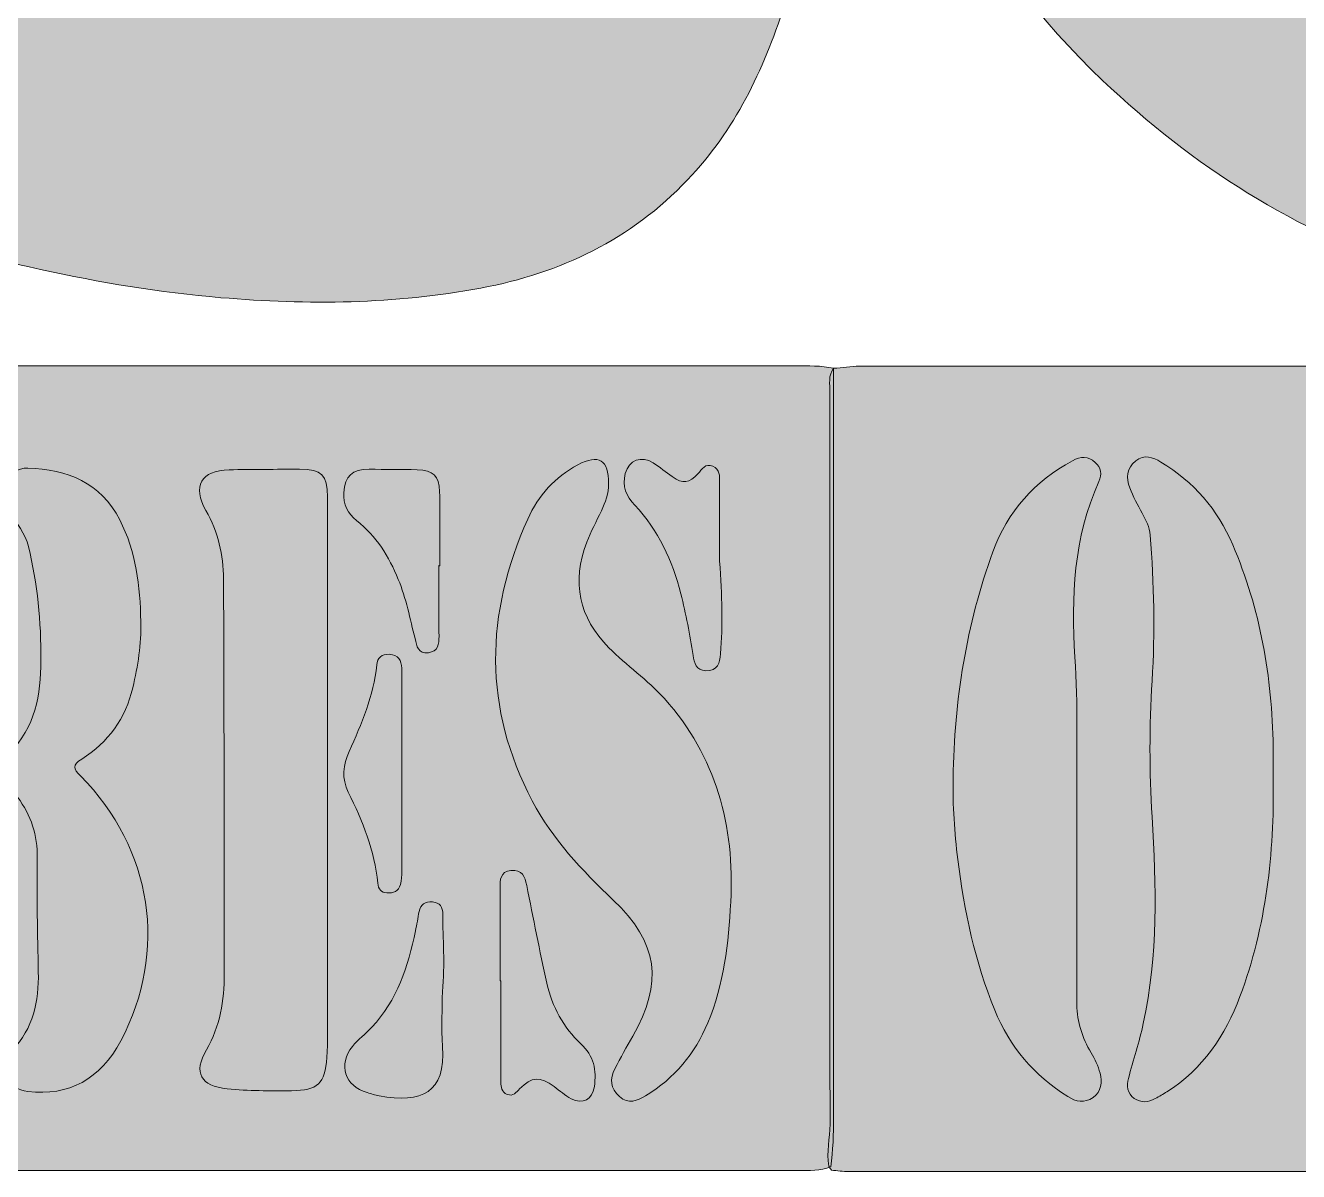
# Model space of a CAD drawing. Extents: x 442 to 1558, y -1313 to -687.
# Drawn here: x 999.9 to 1293.7, y -1311.4 to -1046.9 of the extents above; entities that cross this region are included whole.
import ezdxf

# ---------------------------------------------------------------- set-up
doc = ezdxf.new("R2010")
doc.units = 0
doc.header["$MEASUREMENT"] = 0
doc.layers.add('katman 1', color=7, linetype='Continuous')

# ---------------------------------------------------------------- blocks, each defined once
blk = doc.blocks.new('block 4')
at = {"layer": 'katman 1', "true_color": 0xeb2226}
h = blk.add_hatch(color=240, dxfattribs=at)
h.dxf.hatch_style = 2
edge = h.paths.add_edge_path()
edge.add_spline(control_points=[(1557.35, -901.36), (1557.64, -935.72), (1551.39, -970.33), (1534.94, -1002.62), (1521.17, -1029.61), (1502.7, -1053.12), (1479.72, -1072.85), (1456.53, -1092.75), (1428.99, -1103.55), (1399.22, -1108.79), (1372.59, -1113.48), (1346.16, -1112.44), (1320.35, -1103.67), (1293.09, -1094.41), (1269.27, -1079.4), (1248.47, -1059.61), (1219.31, -1031.87), (1202.02, -997.52), (1192.77, -958.74), (1188.4, -940.37), (1185.33, -921.83), (1185.66, -902.87), (1186.69, -843.34), (1205.35, -790.64), (1246.5, -746.73), (1272.99, -718.46), (1305.45, -701.13), (1343.65, -695.22), (1397.26, -686.93), (1444.57, -701.19), (1485.47, -736.7), (1521.49, -767.99), (1543.14, -807.5), (1552.29, -854.13), (1555.24, -869.2), (1556.84, -884.39), (1557.35, -901.36)], knot_values=[0, 0, 0, 0, 1, 1, 1, 2, 2, 2, 3, 3, 3, 4, 4, 4, 5, 5, 5, 6, 6, 6, 7, 7, 7, 8, 8, 8, 9, 9, 9, 10, 10, 10, 11, 11, 11, 12, 12, 12, 12], degree=3, periodic=1)
at = {"layer": 'katman 1', "true_color": 0xf3eb26}
h = blk.add_hatch(color=2, dxfattribs=at)
h.dxf.hatch_style = 2
edge = h.paths.add_edge_path()
edge.add_spline(control_points=[(908.89, -785.76), (910.77, -788.94), (913.74, -790.04), (916.64, -791.16), (923.18, -793.7), (929.27, -796.95), (934.28, -801.95), (944.98, -812.63), (948.65, -825.79), (946.74, -840.4), (943.91, -861.99), (931.19, -876.08), (911.11, -883.11), (886.06, -891.88), (862.13, -888.82), (841.03, -872.32), (826.34, -860.83), (817.85, -845.42), (815.42, -826.49), (811.35, -794.75), (822.24, -768.62), (843.79, -746.11), (862.75, -726.31), (886.34, -714.47), (912.2, -706.61), (936.16, -699.32), (960.72, -695.69), (985.71, -694.42), (1018.87, -692.74), (1051.58, -695.5), (1083.61, -704.4), (1109.09, -711.49), (1132.08, -723.38), (1151.28, -741.92), (1169.34, -759.37), (1179.95, -780.57), (1182.52, -805.6), (1184.46, -824.53), (1183.22, -843.23), (1176.98, -861.37), (1168.71, -885.45), (1152.7, -903.03), (1130.9, -915.6), (1111.92, -926.54), (1091.38, -933.67), (1070.44, -939.78), (1047.09, -946.59), (1023.27, -951.69), (1000.12, -959.19), (974.99, -967.33), (951.15, -978.01), (930.58, -995.05), (919.74, -1004.05), (911.05, -1014.74), (904.5, -1027.19), (903.77, -1028.58), (902.97, -1029.93), (904.77, -1031.16), (906.57, -1032.39), (907.62, -1031.16), (908.62, -1030), (919.38, -1017.56), (931.83, -1007.25), (946.41, -999.57), (962.16, -991.28), (978.97, -987.15), (996.72, -986.35), (1013.59, -985.59), (1030.07, -988.32), (1046.53, -991.43), (1057.81, -993.56), (1068.95, -996.57), (1080.42, -997.69), (1092.36, -998.85), (1103.97, -997.73), (1114.9, -992.31), (1124.48, -987.55), (1129.52, -979.63), (1131.03, -969.25), (1131.45, -966.33), (1131.67, -963.38), (1132.2, -960.49), (1132.91, -956.64), (1134.57, -955.16), (1138.4, -955.14), (1152.3, -955.07), (1166.21, -955.07), (1180.11, -955.12), (1183.53, -955.13), (1185.25, -956.88), (1185.31, -960.22), (1185.81, -988.14), (1183.5, -1015.71), (1174.95, -1042.48), (1170.21, -1057.31), (1163.58, -1071.08), (1152.7, -1082.53), (1139.63, -1096.31), (1123.38, -1104.06), (1104.99, -1107.52), (1085.13, -1111.26), (1065.1, -1111.4), (1045.01, -1109.73), (1016.81, -1107.39), (989.6, -1100.39), (962.54, -1092.62), (949.01, -1088.74), (935.37, -1085.15), (921.21, -1084.54), (905.85, -1083.87), (892.13, -1087.47), (882.37, -1100.59), (879.43, -1104.54), (875.22, -1105.61), (870.49, -1105.52), (859.26, -1105.3), (848.03, -1105.16), (836.8, -1105.08), (832.91, -1105.06), (829.01, -1105.38), (825.11, -1105.41), (819.05, -1105.46), (816.6, -1102.93), (816.89, -1096.8), (817.3, -1088.45), (817.59, -1080.08), (818.55, -1071.76), (820.73, -1052.7), (824.84, -1034.09), (831.86, -1016.19), (846.46, -978.93), (871.19, -949.9), (903.87, -927.28), (924.88, -912.73), (947.54, -901.03), (969.91, -888.83), (983.2, -881.58), (996.58, -874.48), (1007.85, -864.15), (1015.53, -857.11), (1022.77, -849.73), (1026.55, -839.68), (1035.78, -815.15), (1023.39, -790.15), (997.78, -781.43), (975.07, -773.7), (952.25, -773.9), (929.29, -780.12), (922.6, -781.94), (915.92, -783.81), (908.89, -785.76)], knot_values=[0, 0, 0, 0, 1, 1, 1, 2, 2, 2, 3, 3, 3, 4, 4, 4, 5, 5, 5, 6, 6, 6, 7, 7, 7, 8, 8, 8, 9, 9, 9, 10, 10, 10, 11, 11, 11, 12, 12, 12, 13, 13, 13, 14, 14, 14, 15, 15, 15, 16, 16, 16, 17, 17, 17, 18, 18, 18, 19, 19, 19, 20, 20, 20, 21, 21, 21, 22, 22, 22, 23, 23, 23, 24, 24, 24, 25, 25, 25, 26, 26, 26, 27, 27, 27, 28, 28, 28, 29, 29, 29, 30, 30, 30, 31, 31, 31, 32, 32, 32, 33, 33, 33, 34, 34, 34, 35, 35, 35, 36, 36, 36, 37, 37, 37, 38, 38, 38, 39, 39, 39, 40, 40, 40, 41, 41, 41, 42, 42, 42, 43, 43, 43, 44, 44, 44, 45, 45, 45, 46, 46, 46, 47, 47, 47, 48, 48, 48, 49, 49, 49, 50, 50, 50, 50], degree=3, periodic=1)
h = blk.add_hatch(color=2, dxfattribs=at)
h.dxf.hatch_style = 2
edge = h.paths.add_edge_path()
edge.add_spline(control_points=[(1186.4, -1126.03), (1186.4, -1183.67), (1186.4, -1241.31), (1186.4, -1298.95), (1186.4, -1302.75), (1186.23, -1306.55), (1185.72, -1310.32), (1183.31, -1311.27), (1180.77, -1311.12), (1178.26, -1311.12), (1122.1, -1311.14), (1065.93, -1311.13), (1009.76, -1311.13), (946.55, -1311.13), (883.34, -1311.13), (820.13, -1311.13), (814.35, -1311.13), (813.17, -1309.98), (812.98, -1304.19), (812.96, -1303.43), (812.96, -1302.67), (812.96, -1301.91), (812.96, -1245.07), (812.96, -1188.24), (812.98, -1131.41), (812.98, -1129.54), (812.6, -1127.56), (813.96, -1125.92), (818.33, -1125.76), (822.7, -1125.46), (827.07, -1125.46), (943.91, -1125.43), (1060.75, -1125.44), (1177.59, -1125.44), (1180.54, -1125.44), (1183.49, -1125.41), (1186.4, -1126.03)], knot_values=[0, 0, 0, 0, 1, 1, 1, 2, 2, 2, 3, 3, 3, 4, 4, 4, 5, 5, 5, 6, 6, 6, 7, 7, 7, 8, 8, 8, 9, 9, 9, 10, 10, 10, 11, 11, 11, 12, 12, 12, 12], degree=3, periodic=1)
at = {"layer": 'katman 1', "true_color": 0xeb2226}
h = blk.add_hatch(color=240, dxfattribs=at)
h.dxf.hatch_style = 2
edge = h.paths.add_edge_path()
edge.add_spline(control_points=[(1186.4, -1126.03), (1188.39, -1125.87), (1190.37, -1125.55), (1192.36, -1125.55), (1311.09, -1125.53), (1429.82, -1125.53), (1548.54, -1125.53), (1555.95, -1125.53), (1556.63, -1126.23), (1556.63, -1133.72), (1556.63, -1190.94), (1556.63, -1248.17), (1556.63, -1305.39), (1556.63, -1310.9), (1556.16, -1311.39), (1550.62, -1311.39), (1430.37, -1311.39), (1310.12, -1311.39), (1189.87, -1311.38), (1188.54, -1311.38), (1187.22, -1311.2), (1185.89, -1311.1), (1185.64, -1310.81), (1185.44, -1310.49), (1185.29, -1310.13), (1184.7, -1306.9), (1185.56, -1303.71), (1185.56, -1300.48), (1185.5, -1244.17), (1185.51, -1187.86), (1185.53, -1131.55), (1185.53, -1129.68), (1185.1, -1127.71), (1186.4, -1126.03)], knot_values=[0, 0, 0, 0, 1, 1, 1, 2, 2, 2, 3, 3, 3, 4, 4, 4, 5, 5, 5, 6, 6, 6, 7, 7, 7, 8, 8, 8, 9, 9, 9, 10, 10, 10, 11, 11, 11, 11], degree=3, periodic=1)
at = {"layer": 'katman 1', "true_color": 0x010101}
h = blk.add_hatch(color=18, dxfattribs=at)
h.dxf.hatch_style = 2
edge = h.paths.add_edge_path()
edge.add_spline(control_points=[(1134.48, -1152.66), (1134.53, -1154.91), (1133.73, -1156.93), (1132.79, -1158.92), (1131.65, -1161.32), (1130.42, -1163.69), (1129.45, -1166.16), (1125.86, -1175.35), (1127.61, -1183.51), (1134.53, -1190.5), (1138.6, -1194.62), (1143.45, -1197.91), (1147.34, -1202.26), (1159.33, -1215.68), (1163.61, -1231.6), (1162.65, -1249.19), (1162.13, -1258.69), (1161.08, -1268.13), (1157.36, -1277.05), (1154.38, -1284.2), (1149.66, -1289.88), (1143.01, -1293.9), (1141.07, -1295.06), (1139.07, -1295.94), (1136.98, -1294.11), (1134.84, -1292.25), (1134.74, -1290.02), (1135.92, -1287.67), (1137.21, -1285.13), (1138.61, -1282.64), (1140.02, -1280.17), (1147.12, -1267.78), (1145.91, -1258.56), (1135.54, -1248.73), (1128.32, -1241.89), (1121.53, -1234.71), (1116.86, -1225.86), (1105.54, -1204.39), (1105.98, -1182.69), (1115.8, -1160.83), (1118.27, -1155.33), (1122.06, -1151.14), (1127.35, -1148.3), (1132.16, -1145.72), (1134.51, -1147.17), (1134.48, -1152.66)], knot_values=[0, 0, 0, 0, 1, 1, 1, 2, 2, 2, 3, 3, 3, 4, 4, 4, 5, 5, 5, 6, 6, 6, 7, 7, 7, 8, 8, 8, 9, 9, 9, 10, 10, 10, 11, 11, 11, 12, 12, 12, 13, 13, 13, 14, 14, 14, 15, 15, 15, 15], degree=3, periodic=1)
at = {"layer": 'katman 1', "true_color": 0x020201}
h = blk.add_hatch(color=18, dxfattribs=at)
h.dxf.hatch_style = 2
edge = h.paths.add_edge_path()
edge.add_spline(control_points=[(1160.09, -1170.54), (1160.6, -1178.61), (1160.88, -1185.25), (1160.3, -1191.89), (1160.1, -1194.08), (1159.68, -1195.87), (1156.92, -1195.81), (1154.56, -1195.76), (1154.25, -1193.96), (1153.98, -1192.28), (1153.21, -1187.51), (1152.31, -1182.76), (1151.15, -1178.06), (1149.24, -1170.37), (1145.94, -1163.45), (1140.49, -1157.62), (1138.57, -1155.57), (1137.54, -1153.17), (1138.32, -1150.34), (1139.19, -1147.18), (1142.01, -1146.11), (1144.76, -1147.86), (1146.28, -1148.83), (1147.66, -1150), (1149.14, -1151.03), (1151.62, -1152.75), (1153.04, -1152.58), (1155.08, -1150.36), (1156.01, -1149.34), (1156.74, -1147.85), (1158.54, -1148.65), (1160.15, -1149.38), (1160.09, -1150.87), (1160.09, -1152.31), (1160.09, -1158.87), (1160.09, -1165.42), (1160.09, -1170.54)], knot_values=[0, 0, 0, 0, 1, 1, 1, 2, 2, 2, 3, 3, 3, 4, 4, 4, 5, 5, 5, 6, 6, 6, 7, 7, 7, 8, 8, 8, 9, 9, 9, 10, 10, 10, 11, 11, 11, 12, 12, 12, 12], degree=3, periodic=1)
at = {"layer": 'katman 1', "true_color": 0x010101}
h = blk.add_hatch(color=18, dxfattribs=at)
h.dxf.hatch_style = 2
edge = h.paths.add_edge_path()
edge.add_spline(control_points=[(1213.95, -1220.6), (1214.27, -1202.71), (1216.97, -1185.2), (1223.13, -1168.35), (1226.51, -1159.08), (1232.8, -1152.1), (1241.51, -1147.36), (1243.35, -1146.36), (1245.14, -1146.21), (1246.77, -1147.73), (1248.12, -1148.98), (1248.34, -1150.5), (1247.59, -1152.15), (1241.73, -1165.12), (1241.2, -1178.84), (1242.07, -1192.7), (1242.77, -1203.64), (1242.49, -1214.57), (1242.5, -1225.51), (1242.51, -1241.31), (1242.43, -1257.11), (1242.51, -1272.9), (1242.53, -1276.86), (1243.81, -1280.56), (1245.8, -1283.99), (1246.66, -1285.47), (1247.47, -1286.98), (1247.87, -1288.66), (1248.39, -1290.85), (1248.23, -1292.88), (1246.25, -1294.29), (1244.29, -1295.69), (1242.33, -1295.3), (1240.4, -1294.08), (1232.7, -1289.19), (1227, -1282.62), (1223.57, -1274.15), (1219.04, -1262.98), (1216.5, -1251.31), (1215.05, -1239.39), (1214.29, -1233.16), (1213.86, -1226.9), (1213.95, -1220.6)], knot_values=[0, 0, 0, 0, 1, 1, 1, 2, 2, 2, 3, 3, 3, 4, 4, 4, 5, 5, 5, 6, 6, 6, 7, 7, 7, 8, 8, 8, 9, 9, 9, 10, 10, 10, 11, 11, 11, 12, 12, 12, 13, 13, 13, 14, 14, 14, 14], degree=3, periodic=1)
h = blk.add_hatch(color=18, dxfattribs=at)
h.dxf.hatch_style = 2
edge = h.paths.add_edge_path()
edge.add_spline(control_points=[(1287.83, -1221.15), (1288.09, -1237.78), (1286.25, -1254.69), (1280.16, -1270.97), (1276.77, -1280.04), (1271.61, -1287.69), (1263.31, -1292.98), (1262.43, -1293.54), (1261.53, -1294.07), (1260.6, -1294.55), (1258.99, -1295.4), (1257.36, -1295.63), (1255.76, -1294.51), (1254.08, -1293.33), (1253.99, -1291.62), (1254.43, -1289.89), (1255.52, -1285.67), (1256.92, -1281.51), (1257.85, -1277.25), (1261.28, -1261.47), (1260.84, -1245.52), (1259.87, -1229.53), (1259.23, -1219.09), (1259.24, -1208.62), (1259.89, -1198.17), (1260.59, -1186.94), (1260.32, -1175.72), (1259.47, -1164.52), (1259.33, -1162.7), (1258.46, -1161.08), (1257.6, -1159.48), (1256.55, -1157.56), (1255.48, -1155.63), (1254.72, -1153.6), (1253.88, -1151.33), (1253.97, -1149.06), (1256.1, -1147.39), (1258.1, -1145.81), (1260.03, -1146.53), (1261.92, -1147.67), (1269.48, -1152.25), (1275, -1158.59), (1278.48, -1166.73), (1284.84, -1181.63), (1287.57, -1197.27), (1287.82, -1213.39), (1287.86, -1215.77), (1287.83, -1218.15), (1287.83, -1221.15)], knot_values=[0, 0, 0, 0, 1, 1, 1, 2, 2, 2, 3, 3, 3, 4, 4, 4, 5, 5, 5, 6, 6, 6, 7, 7, 7, 8, 8, 8, 9, 9, 9, 10, 10, 10, 11, 11, 11, 12, 12, 12, 13, 13, 13, 14, 14, 14, 15, 15, 15, 16, 16, 16, 16], degree=3, periodic=1)
h = blk.add_hatch(color=18, dxfattribs=at)
h.dxf.hatch_style = 2
edge = h.paths.add_edge_path()
edge.add_spline(control_points=[(1026.51, -1184.49), (1026.68, -1189.67), (1025.84, -1194.74), (1024.67, -1199.74), (1023, -1206.82), (1019.02, -1212.37), (1012.88, -1216.23), (1010.67, -1217.62), (1010.92, -1218.4), (1012.6, -1220.1), (1029.24, -1236.86), (1032.81, -1260.55), (1021.92, -1281.23), (1017.29, -1290.04), (1009.81, -1294.09), (1000.47, -1292.9), (998.14, -1292.6), (996.24, -1291.68), (995.32, -1289.41), (994.38, -1287.09), (995.21, -1285.15), (996.84, -1283.44), (1001.69, -1278.35), (1003.01, -1272.11), (1002.87, -1265.32), (1002.69, -1256.57), (1002.52, -1247.82), (1002.63, -1239.07), (1002.7, -1233.79), (1001.24, -1229.17), (998.07, -1225.01), (997.21, -1223.88), (996.4, -1222.69), (995.7, -1221.46), (994.4, -1219.19), (994.21, -1216.69), (996.12, -1214.84), (1002.25, -1208.9), (1003.4, -1201.41), (1003.47, -1193.41), (1003.55, -1184.53), (1002.65, -1175.77), (1000.6, -1167.14), (999.89, -1164.16), (997.82, -1161.78), (996.26, -1159.17), (993.46, -1154.49), (995.65, -1148.95), (1000.45, -1149.07), (1009.5, -1149.3), (1017.28, -1152.41), (1021.66, -1160.99), (1025.41, -1168.34), (1026.4, -1176.35), (1026.51, -1184.49)], knot_values=[0, 0, 0, 0, 1, 1, 1, 2, 2, 2, 3, 3, 3, 4, 4, 4, 5, 5, 5, 6, 6, 6, 7, 7, 7, 8, 8, 8, 9, 9, 9, 10, 10, 10, 11, 11, 11, 12, 12, 12, 13, 13, 13, 14, 14, 14, 15, 15, 15, 16, 16, 16, 17, 17, 17, 18, 18, 18, 18], degree=3, periodic=1)
h = blk.add_hatch(color=18, dxfattribs=at)
h.dxf.hatch_style = 2
edge = h.paths.add_edge_path()
edge.add_spline(control_points=[(1069.61, -1220.27), (1069.61, -1240.64), (1069.61, -1261.01), (1069.6, -1281.39), (1069.6, -1282.62), (1069.53, -1283.86), (1069.44, -1285.09), (1069.02, -1291.13), (1067.38, -1292.69), (1061.28, -1292.75), (1056.33, -1292.79), (1051.39, -1292.79), (1046.46, -1292.3), (1040.34, -1291.7), (1038.59, -1288.57), (1041.64, -1283.31), (1044.81, -1277.88), (1045.79, -1271.9), (1045.79, -1265.77), (1045.79, -1235.4), (1045.71, -1205.04), (1045.62, -1174.67), (1045.6, -1169.08), (1044.33, -1163.79), (1041.54, -1158.85), (1038.35, -1153.2), (1040.4, -1149.61), (1046.89, -1149.45), (1052.31, -1149.32), (1057.74, -1149.35), (1063.17, -1149.34), (1068.31, -1149.33), (1069.6, -1150.61), (1069.6, -1155.72), (1069.61, -1177.24), (1069.61, -1198.75), (1069.61, -1220.27)], knot_values=[0, 0, 0, 0, 1, 1, 1, 2, 2, 2, 3, 3, 3, 4, 4, 4, 5, 5, 5, 6, 6, 6, 7, 7, 7, 8, 8, 8, 9, 9, 9, 10, 10, 10, 11, 11, 11, 12, 12, 12, 12], degree=3, periodic=1)
h = blk.add_hatch(color=18, dxfattribs=at)
h.dxf.hatch_style = 2
edge = h.paths.add_edge_path()
edge.add_spline(control_points=[(1095.32, -1171.57), (1095.32, -1177), (1095.31, -1182.42), (1095.33, -1187.84), (1095.33, -1189.67), (1095.14, -1191.38), (1092.87, -1191.66), (1090.47, -1191.95), (1090.23, -1190.15), (1089.8, -1188.42), (1088.65, -1183.82), (1087.73, -1179.16), (1085.94, -1174.73), (1083.8, -1169.45), (1080.85, -1164.76), (1076.32, -1161.19), (1074.23, -1159.54), (1073.19, -1157.4), (1073.37, -1154.73), (1073.65, -1150.86), (1075.29, -1149.34), (1079.18, -1149.34), (1082.89, -1149.35), (1086.6, -1149.34), (1090.31, -1149.45), (1093.96, -1149.55), (1095.39, -1150.84), (1095.48, -1154.45), (1095.61, -1160.16), (1095.51, -1165.87), (1095.51, -1171.58), (1095.45, -1171.58), (1095.38, -1171.58), (1095.32, -1171.57)], knot_values=[0, 0, 0, 0, 1, 1, 1, 2, 2, 2, 3, 3, 3, 4, 4, 4, 5, 5, 5, 6, 6, 6, 7, 7, 7, 8, 8, 8, 9, 9, 9, 10, 10, 10, 11, 11, 11, 11], degree=3, periodic=1)
at = {"layer": 'katman 1', "true_color": 0x020201}
h = blk.add_hatch(color=18, dxfattribs=at)
h.dxf.hatch_style = 2
edge = h.paths.add_edge_path()
edge.add_spline(control_points=[(1086.75, -1219.51), (1086.75, -1227.03), (1086.76, -1234.55), (1086.74, -1242.07), (1086.73, -1243.11), (1086.7, -1244.18), (1086.43, -1245.17), (1086.02, -1246.68), (1084.78, -1247.2), (1083.32, -1247.1), (1082, -1247.01), (1081.31, -1246.17), (1081.18, -1244.86), (1080.47, -1237.35), (1077.72, -1230.51), (1074.39, -1223.84), (1072.84, -1220.72), (1073.19, -1217.49), (1074.57, -1214.46), (1077.5, -1208.05), (1080.24, -1201.61), (1080.95, -1194.49), (1081.11, -1192.88), (1082.11, -1191.93), (1083.86, -1192.03), (1085.9, -1192.14), (1086.7, -1193.41), (1086.72, -1195.24), (1086.77, -1200), (1086.75, -1204.76), (1086.75, -1209.52), (1086.75, -1212.85), (1086.75, -1216.18), (1086.75, -1219.51)], knot_values=[0, 0, 0, 0, 1, 1, 1, 2, 2, 2, 3, 3, 3, 4, 4, 4, 5, 5, 5, 6, 6, 6, 7, 7, 7, 8, 8, 8, 9, 9, 9, 10, 10, 10, 11, 11, 11, 11], degree=3, periodic=1)
at = {"layer": 'katman 1', "true_color": 0x010101}
h = blk.add_hatch(color=18, dxfattribs=at)
h.dxf.hatch_style = 2
edge = h.paths.add_edge_path()
edge.add_spline(control_points=[(1109.43, -1267.37), (1109.43, -1260.23), (1109.42, -1253.09), (1109.43, -1245.95), (1109.43, -1244.11), (1109.39, -1242.21), (1111.94, -1241.91), (1114.54, -1241.61), (1115.15, -1243.39), (1115.56, -1245.37), (1117.11, -1252.9), (1118.52, -1260.46), (1120.23, -1267.96), (1121.46, -1273.33), (1124.01, -1278.14), (1128.08, -1281.92), (1131.07, -1284.7), (1131.71, -1288.01), (1131.18, -1291.78), (1130.76, -1294.75), (1128.53, -1296), (1125.83, -1294.59), (1124.42, -1293.85), (1123.2, -1292.74), (1121.9, -1291.77), (1118.64, -1289.34), (1116.74, -1289.45), (1113.93, -1292.28), (1113.14, -1293.08), (1112.49, -1294.13), (1111.08, -1293.6), (1109.75, -1293.09), (1109.6, -1291.91), (1109.6, -1290.77), (1109.56, -1282.97), (1109.58, -1275.17), (1109.58, -1267.37), (1109.53, -1267.37), (1109.48, -1267.37), (1109.43, -1267.37)], knot_values=[0, 0, 0, 0, 1, 1, 1, 2, 2, 2, 3, 3, 3, 4, 4, 4, 5, 5, 5, 6, 6, 6, 7, 7, 7, 8, 8, 8, 9, 9, 9, 10, 10, 10, 11, 11, 11, 12, 12, 12, 13, 13, 13, 13], degree=3, periodic=1)
h = blk.add_hatch(color=18, dxfattribs=at)
h.dxf.hatch_style = 2
edge = h.paths.add_edge_path()
edge.add_spline(control_points=[(1096.1, -1269.89), (1096.1, -1273.6), (1095.82, -1278.09), (1096.15, -1282.53), (1096.95, -1293.27), (1091.34, -1295.61), (1081.49, -1293.93), (1080.56, -1293.78), (1079.67, -1293.44), (1078.76, -1293.18), (1073.6, -1291.71), (1071.96, -1286.74), (1075.35, -1282.51), (1076.65, -1280.89), (1078.36, -1279.62), (1079.8, -1278.11), (1085.74, -1271.87), (1088.13, -1264.01), (1089.9, -1255.87), (1090.23, -1254.39), (1090.44, -1252.89), (1090.74, -1251.4), (1091.07, -1249.72), (1092.13, -1249), (1093.81, -1249.17), (1095.55, -1249.35), (1096.22, -1250.33), (1096.21, -1252.05), (1096.18, -1257.75), (1096.76, -1263.44), (1096.1, -1269.89)], knot_values=[0, 0, 0, 0, 1, 1, 1, 2, 2, 2, 3, 3, 3, 4, 4, 4, 5, 5, 5, 6, 6, 6, 7, 7, 7, 8, 8, 8, 9, 9, 9, 10, 10, 10, 10], degree=3, periodic=1)
at = {"layer": 'katman 1', "lineweight": 0}
for points, knots in [([(1557.35, -901.36), (1557.64, -935.72), (1551.39, -970.33), (1534.94, -1002.62), (1521.17, -1029.61), (1502.7, -1053.12), (1479.72, -1072.85), (1456.53, -1092.75), (1428.99, -1103.55), (1399.22, -1108.79), (1372.59, -1113.48), (1346.16, -1112.44), (1320.35, -1103.67), (1293.09, -1094.41), (1269.27, -1079.4), (1248.47, -1059.61), (1219.31, -1031.87), (1202.02, -997.52), (1192.77, -958.74), (1188.4, -940.37), (1185.33, -921.83), (1185.66, -902.87), (1186.69, -843.34), (1205.35, -790.64), (1246.5, -746.73), (1272.99, -718.46), (1305.45, -701.13), (1343.65, -695.22), (1397.26, -686.93), (1444.57, -701.19), (1485.47, -736.7), (1521.49, -767.99), (1543.14, -807.5), (1552.29, -854.13), (1555.24, -869.2), (1556.84, -884.39), (1557.35, -901.36)], [0, 0, 0, 0, 1, 1, 1, 2, 2, 2, 3, 3, 3, 4, 4, 4, 5, 5, 5, 6, 6, 6, 7, 7, 7, 8, 8, 8, 9, 9, 9, 10, 10, 10, 11, 11, 11, 12, 12, 12, 12]), ([(908.89, -785.76), (910.77, -788.94), (913.74, -790.04), (916.64, -791.16), (923.18, -793.7), (929.27, -796.95), (934.28, -801.95), (944.98, -812.63), (948.65, -825.79), (946.74, -840.4), (943.91, -861.99), (931.19, -876.08), (911.11, -883.11), (886.06, -891.88), (862.13, -888.82), (841.03, -872.32), (826.34, -860.83), (817.85, -845.42), (815.42, -826.49), (811.35, -794.75), (822.24, -768.62), (843.79, -746.11), (862.75, -726.31), (886.34, -714.47), (912.2, -706.61), (936.16, -699.32), (960.72, -695.69), (985.71, -694.42), (1018.87, -692.74), (1051.58, -695.5), (1083.61, -704.4), (1109.09, -711.49), (1132.08, -723.38), (1151.28, -741.92), (1169.34, -759.37), (1179.95, -780.57), (1182.52, -805.6), (1184.46, -824.53), (1183.22, -843.23), (1176.98, -861.37), (1168.71, -885.45), (1152.7, -903.03), (1130.9, -915.6), (1111.92, -926.54), (1091.38, -933.67), (1070.44, -939.78), (1047.09, -946.59), (1023.27, -951.69), (1000.12, -959.19), (974.99, -967.33), (951.15, -978.01), (930.58, -995.05), (919.74, -1004.05), (911.05, -1014.74), (904.5, -1027.19), (903.77, -1028.58), (902.97, -1029.93), (904.77, -1031.16), (906.57, -1032.39), (907.62, -1031.16), (908.62, -1030), (919.38, -1017.56), (931.83, -1007.25), (946.41, -999.57), (962.16, -991.28), (978.97, -987.15), (996.72, -986.35), (1013.59, -985.59), (1030.07, -988.32), (1046.53, -991.43), (1057.81, -993.56), (1068.95, -996.57), (1080.42, -997.69), (1092.36, -998.85), (1103.97, -997.73), (1114.9, -992.31), (1124.48, -987.55), (1129.52, -979.63), (1131.03, -969.25), (1131.45, -966.33), (1131.67, -963.38), (1132.2, -960.49), (1132.91, -956.64), (1134.57, -955.16), (1138.4, -955.14), (1152.3, -955.07), (1166.21, -955.07), (1180.11, -955.12), (1183.53, -955.13), (1185.25, -956.88), (1185.31, -960.22), (1185.81, -988.14), (1183.5, -1015.71), (1174.95, -1042.48), (1170.21, -1057.31), (1163.58, -1071.08), (1152.7, -1082.53), (1139.63, -1096.31), (1123.38, -1104.06), (1104.99, -1107.52), (1085.13, -1111.26), (1065.1, -1111.4), (1045.01, -1109.73), (1016.81, -1107.39), (989.6, -1100.39), (962.54, -1092.62), (949.01, -1088.74), (935.37, -1085.15), (921.21, -1084.54), (905.85, -1083.87), (892.13, -1087.47), (882.37, -1100.59), (879.43, -1104.54), (875.22, -1105.61), (870.49, -1105.52), (859.26, -1105.3), (848.03, -1105.16), (836.8, -1105.08), (832.91, -1105.06), (829.01, -1105.38), (825.11, -1105.41), (819.05, -1105.46), (816.6, -1102.93), (816.89, -1096.8), (817.3, -1088.45), (817.59, -1080.08), (818.55, -1071.76), (820.73, -1052.7), (824.84, -1034.09), (831.86, -1016.19), (846.46, -978.93), (871.19, -949.9), (903.87, -927.28), (924.88, -912.73), (947.54, -901.03), (969.91, -888.83), (983.2, -881.58), (996.58, -874.48), (1007.85, -864.15), (1015.53, -857.11), (1022.77, -849.73), (1026.55, -839.68), (1035.78, -815.15), (1023.39, -790.15), (997.78, -781.43), (975.07, -773.7), (952.25, -773.9), (929.29, -780.12), (922.6, -781.94), (915.92, -783.81), (908.89, -785.76)], [0, 0, 0, 0, 1, 1, 1, 2, 2, 2, 3, 3, 3, 4, 4, 4, 5, 5, 5, 6, 6, 6, 7, 7, 7, 8, 8, 8, 9, 9, 9, 10, 10, 10, 11, 11, 11, 12, 12, 12, 13, 13, 13, 14, 14, 14, 15, 15, 15, 16, 16, 16, 17, 17, 17, 18, 18, 18, 19, 19, 19, 20, 20, 20, 21, 21, 21, 22, 22, 22, 23, 23, 23, 24, 24, 24, 25, 25, 25, 26, 26, 26, 27, 27, 27, 28, 28, 28, 29, 29, 29, 30, 30, 30, 31, 31, 31, 32, 32, 32, 33, 33, 33, 34, 34, 34, 35, 35, 35, 36, 36, 36, 37, 37, 37, 38, 38, 38, 39, 39, 39, 40, 40, 40, 41, 41, 41, 42, 42, 42, 43, 43, 43, 44, 44, 44, 45, 45, 45, 46, 46, 46, 47, 47, 47, 48, 48, 48, 49, 49, 49, 50, 50, 50, 50]), ([(1186.4, -1126.03), (1186.4, -1183.67), (1186.4, -1241.31), (1186.4, -1298.95), (1186.4, -1302.75), (1186.23, -1306.55), (1185.72, -1310.32), (1183.31, -1311.27), (1180.77, -1311.12), (1178.26, -1311.12), (1122.1, -1311.14), (1065.93, -1311.13), (1009.76, -1311.13), (946.55, -1311.13), (883.34, -1311.13), (820.13, -1311.13), (814.35, -1311.13), (813.17, -1309.98), (812.98, -1304.19), (812.96, -1303.43), (812.96, -1302.67), (812.96, -1301.91), (812.96, -1245.07), (812.96, -1188.24), (812.98, -1131.41), (812.98, -1129.54), (812.6, -1127.56), (813.96, -1125.92), (818.33, -1125.76), (822.7, -1125.46), (827.07, -1125.46), (943.91, -1125.43), (1060.75, -1125.44), (1177.59, -1125.44), (1180.54, -1125.44), (1183.49, -1125.41), (1186.4, -1126.03)], [0, 0, 0, 0, 1, 1, 1, 2, 2, 2, 3, 3, 3, 4, 4, 4, 5, 5, 5, 6, 6, 6, 7, 7, 7, 8, 8, 8, 9, 9, 9, 10, 10, 10, 11, 11, 11, 12, 12, 12, 12]), ([(1186.4, -1126.03), (1188.39, -1125.87), (1190.37, -1125.55), (1192.36, -1125.55), (1311.09, -1125.53), (1429.82, -1125.53), (1548.54, -1125.53), (1555.95, -1125.53), (1556.63, -1126.23), (1556.63, -1133.72), (1556.63, -1190.94), (1556.63, -1248.17), (1556.63, -1305.39), (1556.63, -1310.9), (1556.16, -1311.39), (1550.62, -1311.39), (1430.37, -1311.39), (1310.12, -1311.39), (1189.87, -1311.38), (1188.54, -1311.38), (1187.22, -1311.2), (1185.89, -1311.1), (1185.64, -1310.81), (1185.44, -1310.49), (1185.29, -1310.13), (1184.7, -1306.9), (1185.56, -1303.71), (1185.56, -1300.48), (1185.5, -1244.17), (1185.51, -1187.86), (1185.53, -1131.55), (1185.53, -1129.68), (1185.1, -1127.71), (1186.4, -1126.03)], [0, 0, 0, 0, 1, 1, 1, 2, 2, 2, 3, 3, 3, 4, 4, 4, 5, 5, 5, 6, 6, 6, 7, 7, 7, 8, 8, 8, 9, 9, 9, 10, 10, 10, 11, 11, 11, 11]), ([(1134.48, -1152.66), (1134.53, -1154.91), (1133.73, -1156.93), (1132.79, -1158.92), (1131.65, -1161.32), (1130.42, -1163.69), (1129.45, -1166.16), (1125.86, -1175.35), (1127.61, -1183.51), (1134.53, -1190.5), (1138.6, -1194.62), (1143.45, -1197.91), (1147.34, -1202.26), (1159.33, -1215.68), (1163.61, -1231.6), (1162.65, -1249.19), (1162.13, -1258.69), (1161.08, -1268.13), (1157.36, -1277.05), (1154.38, -1284.2), (1149.66, -1289.88), (1143.01, -1293.9), (1141.07, -1295.06), (1139.07, -1295.94), (1136.98, -1294.11), (1134.84, -1292.25), (1134.74, -1290.02), (1135.92, -1287.67), (1137.21, -1285.13), (1138.61, -1282.64), (1140.02, -1280.17), (1147.12, -1267.78), (1145.91, -1258.56), (1135.54, -1248.73), (1128.32, -1241.89), (1121.53, -1234.71), (1116.86, -1225.86), (1105.54, -1204.39), (1105.98, -1182.69), (1115.8, -1160.83), (1118.27, -1155.33), (1122.06, -1151.14), (1127.35, -1148.3), (1132.16, -1145.72), (1134.51, -1147.17), (1134.48, -1152.66)], [0, 0, 0, 0, 1, 1, 1, 2, 2, 2, 3, 3, 3, 4, 4, 4, 5, 5, 5, 6, 6, 6, 7, 7, 7, 8, 8, 8, 9, 9, 9, 10, 10, 10, 11, 11, 11, 12, 12, 12, 13, 13, 13, 14, 14, 14, 15, 15, 15, 15]), ([(1160.09, -1170.54), (1160.6, -1178.61), (1160.88, -1185.25), (1160.3, -1191.89), (1160.1, -1194.08), (1159.68, -1195.87), (1156.92, -1195.81), (1154.56, -1195.76), (1154.25, -1193.96), (1153.98, -1192.28), (1153.21, -1187.51), (1152.31, -1182.76), (1151.15, -1178.06), (1149.24, -1170.37), (1145.94, -1163.45), (1140.49, -1157.62), (1138.57, -1155.57), (1137.54, -1153.17), (1138.32, -1150.34), (1139.19, -1147.18), (1142.01, -1146.11), (1144.76, -1147.86), (1146.28, -1148.83), (1147.66, -1150), (1149.14, -1151.03), (1151.62, -1152.75), (1153.04, -1152.58), (1155.08, -1150.36), (1156.01, -1149.34), (1156.74, -1147.85), (1158.54, -1148.65), (1160.15, -1149.38), (1160.09, -1150.87), (1160.09, -1152.31), (1160.09, -1158.87), (1160.09, -1165.42), (1160.09, -1170.54)], [0, 0, 0, 0, 1, 1, 1, 2, 2, 2, 3, 3, 3, 4, 4, 4, 5, 5, 5, 6, 6, 6, 7, 7, 7, 8, 8, 8, 9, 9, 9, 10, 10, 10, 11, 11, 11, 12, 12, 12, 12]), ([(1213.95, -1220.6), (1214.27, -1202.71), (1216.97, -1185.2), (1223.13, -1168.35), (1226.51, -1159.08), (1232.8, -1152.1), (1241.51, -1147.36), (1243.35, -1146.36), (1245.14, -1146.21), (1246.77, -1147.73), (1248.12, -1148.98), (1248.34, -1150.5), (1247.59, -1152.15), (1241.73, -1165.12), (1241.2, -1178.84), (1242.07, -1192.7), (1242.77, -1203.64), (1242.49, -1214.57), (1242.5, -1225.51), (1242.51, -1241.31), (1242.43, -1257.11), (1242.51, -1272.9), (1242.53, -1276.86), (1243.81, -1280.56), (1245.8, -1283.99), (1246.66, -1285.47), (1247.47, -1286.98), (1247.87, -1288.66), (1248.39, -1290.85), (1248.23, -1292.88), (1246.25, -1294.29), (1244.29, -1295.69), (1242.33, -1295.3), (1240.4, -1294.08), (1232.7, -1289.19), (1227, -1282.62), (1223.57, -1274.15), (1219.04, -1262.98), (1216.5, -1251.31), (1215.05, -1239.39), (1214.29, -1233.16), (1213.86, -1226.9), (1213.95, -1220.6)], [0, 0, 0, 0, 1, 1, 1, 2, 2, 2, 3, 3, 3, 4, 4, 4, 5, 5, 5, 6, 6, 6, 7, 7, 7, 8, 8, 8, 9, 9, 9, 10, 10, 10, 11, 11, 11, 12, 12, 12, 13, 13, 13, 14, 14, 14, 14]), ([(1287.83, -1221.15), (1288.09, -1237.78), (1286.25, -1254.69), (1280.16, -1270.97), (1276.77, -1280.04), (1271.61, -1287.69), (1263.31, -1292.98), (1262.43, -1293.54), (1261.53, -1294.07), (1260.6, -1294.55), (1258.99, -1295.4), (1257.36, -1295.63), (1255.76, -1294.51), (1254.08, -1293.33), (1253.99, -1291.62), (1254.43, -1289.89), (1255.52, -1285.67), (1256.92, -1281.51), (1257.85, -1277.25), (1261.28, -1261.47), (1260.84, -1245.52), (1259.87, -1229.53), (1259.23, -1219.09), (1259.24, -1208.62), (1259.89, -1198.17), (1260.59, -1186.94), (1260.32, -1175.72), (1259.47, -1164.52), (1259.33, -1162.7), (1258.46, -1161.08), (1257.6, -1159.48), (1256.55, -1157.56), (1255.48, -1155.63), (1254.72, -1153.6), (1253.88, -1151.33), (1253.97, -1149.06), (1256.1, -1147.39), (1258.1, -1145.81), (1260.03, -1146.53), (1261.92, -1147.67), (1269.48, -1152.25), (1275, -1158.59), (1278.48, -1166.73), (1284.84, -1181.63), (1287.57, -1197.27), (1287.82, -1213.39), (1287.86, -1215.77), (1287.83, -1218.15), (1287.83, -1221.15)], [0, 0, 0, 0, 1, 1, 1, 2, 2, 2, 3, 3, 3, 4, 4, 4, 5, 5, 5, 6, 6, 6, 7, 7, 7, 8, 8, 8, 9, 9, 9, 10, 10, 10, 11, 11, 11, 12, 12, 12, 13, 13, 13, 14, 14, 14, 15, 15, 15, 16, 16, 16, 16]), ([(1026.51, -1184.49), (1026.68, -1189.67), (1025.84, -1194.74), (1024.67, -1199.74), (1023, -1206.82), (1019.02, -1212.37), (1012.88, -1216.23), (1010.67, -1217.62), (1010.92, -1218.4), (1012.6, -1220.1), (1029.24, -1236.86), (1032.81, -1260.55), (1021.92, -1281.23), (1017.29, -1290.04), (1009.81, -1294.09), (1000.47, -1292.9), (998.14, -1292.6), (996.24, -1291.68), (995.32, -1289.41), (994.38, -1287.09), (995.21, -1285.15), (996.84, -1283.44), (1001.69, -1278.35), (1003.01, -1272.11), (1002.87, -1265.32), (1002.69, -1256.57), (1002.52, -1247.82), (1002.63, -1239.07), (1002.7, -1233.79), (1001.24, -1229.17), (998.07, -1225.01), (997.21, -1223.88), (996.4, -1222.69), (995.7, -1221.46), (994.4, -1219.19), (994.21, -1216.69), (996.12, -1214.84), (1002.25, -1208.9), (1003.4, -1201.41), (1003.47, -1193.41), (1003.55, -1184.53), (1002.65, -1175.77), (1000.6, -1167.14), (999.89, -1164.16), (997.82, -1161.78), (996.26, -1159.17), (993.46, -1154.49), (995.65, -1148.95), (1000.45, -1149.07), (1009.5, -1149.3), (1017.28, -1152.41), (1021.66, -1160.99), (1025.41, -1168.34), (1026.4, -1176.35), (1026.51, -1184.49)], [0, 0, 0, 0, 1, 1, 1, 2, 2, 2, 3, 3, 3, 4, 4, 4, 5, 5, 5, 6, 6, 6, 7, 7, 7, 8, 8, 8, 9, 9, 9, 10, 10, 10, 11, 11, 11, 12, 12, 12, 13, 13, 13, 14, 14, 14, 15, 15, 15, 16, 16, 16, 17, 17, 17, 18, 18, 18, 18]), ([(1069.61, -1220.27), (1069.61, -1240.64), (1069.61, -1261.01), (1069.6, -1281.39), (1069.6, -1282.62), (1069.53, -1283.86), (1069.44, -1285.09), (1069.02, -1291.13), (1067.38, -1292.69), (1061.28, -1292.75), (1056.33, -1292.79), (1051.39, -1292.79), (1046.46, -1292.3), (1040.34, -1291.7), (1038.59, -1288.57), (1041.64, -1283.31), (1044.81, -1277.88), (1045.79, -1271.9), (1045.79, -1265.77), (1045.79, -1235.4), (1045.71, -1205.04), (1045.62, -1174.67), (1045.6, -1169.08), (1044.33, -1163.79), (1041.54, -1158.85), (1038.35, -1153.2), (1040.4, -1149.61), (1046.89, -1149.45), (1052.31, -1149.32), (1057.74, -1149.35), (1063.17, -1149.34), (1068.31, -1149.33), (1069.6, -1150.61), (1069.6, -1155.72), (1069.61, -1177.24), (1069.61, -1198.75), (1069.61, -1220.27)], [0, 0, 0, 0, 1, 1, 1, 2, 2, 2, 3, 3, 3, 4, 4, 4, 5, 5, 5, 6, 6, 6, 7, 7, 7, 8, 8, 8, 9, 9, 9, 10, 10, 10, 11, 11, 11, 12, 12, 12, 12]), ([(1095.32, -1171.57), (1095.32, -1177), (1095.31, -1182.42), (1095.33, -1187.84), (1095.33, -1189.67), (1095.14, -1191.38), (1092.87, -1191.66), (1090.47, -1191.95), (1090.23, -1190.15), (1089.8, -1188.42), (1088.65, -1183.82), (1087.73, -1179.16), (1085.94, -1174.73), (1083.8, -1169.45), (1080.85, -1164.76), (1076.32, -1161.19), (1074.23, -1159.54), (1073.19, -1157.4), (1073.37, -1154.73), (1073.65, -1150.86), (1075.29, -1149.34), (1079.18, -1149.34), (1082.89, -1149.35), (1086.6, -1149.34), (1090.31, -1149.45), (1093.96, -1149.55), (1095.39, -1150.84), (1095.48, -1154.45), (1095.61, -1160.16), (1095.51, -1165.87), (1095.51, -1171.58), (1095.45, -1171.58), (1095.38, -1171.58), (1095.32, -1171.57)], [0, 0, 0, 0, 1, 1, 1, 2, 2, 2, 3, 3, 3, 4, 4, 4, 5, 5, 5, 6, 6, 6, 7, 7, 7, 8, 8, 8, 9, 9, 9, 10, 10, 10, 11, 11, 11, 11]), ([(1086.75, -1219.51), (1086.75, -1227.03), (1086.76, -1234.55), (1086.74, -1242.07), (1086.73, -1243.11), (1086.7, -1244.18), (1086.43, -1245.17), (1086.02, -1246.68), (1084.78, -1247.2), (1083.32, -1247.1), (1082, -1247.01), (1081.31, -1246.17), (1081.18, -1244.86), (1080.47, -1237.35), (1077.72, -1230.51), (1074.39, -1223.84), (1072.84, -1220.72), (1073.19, -1217.49), (1074.57, -1214.46), (1077.5, -1208.05), (1080.24, -1201.61), (1080.95, -1194.49), (1081.11, -1192.88), (1082.11, -1191.93), (1083.86, -1192.03), (1085.9, -1192.14), (1086.7, -1193.41), (1086.72, -1195.24), (1086.77, -1200), (1086.75, -1204.76), (1086.75, -1209.52), (1086.75, -1212.85), (1086.75, -1216.18), (1086.75, -1219.51)], [0, 0, 0, 0, 1, 1, 1, 2, 2, 2, 3, 3, 3, 4, 4, 4, 5, 5, 5, 6, 6, 6, 7, 7, 7, 8, 8, 8, 9, 9, 9, 10, 10, 10, 11, 11, 11, 11]), ([(1109.43, -1267.37), (1109.43, -1260.23), (1109.42, -1253.09), (1109.43, -1245.95), (1109.43, -1244.11), (1109.39, -1242.21), (1111.94, -1241.91), (1114.54, -1241.61), (1115.15, -1243.39), (1115.56, -1245.37), (1117.11, -1252.9), (1118.52, -1260.46), (1120.23, -1267.96), (1121.46, -1273.33), (1124.01, -1278.14), (1128.08, -1281.92), (1131.07, -1284.7), (1131.71, -1288.01), (1131.18, -1291.78), (1130.76, -1294.75), (1128.53, -1296), (1125.83, -1294.59), (1124.42, -1293.85), (1123.2, -1292.74), (1121.9, -1291.77), (1118.64, -1289.34), (1116.74, -1289.45), (1113.93, -1292.28), (1113.14, -1293.08), (1112.49, -1294.13), (1111.08, -1293.6), (1109.75, -1293.09), (1109.6, -1291.91), (1109.6, -1290.77), (1109.56, -1282.97), (1109.58, -1275.17), (1109.58, -1267.37), (1109.53, -1267.37), (1109.48, -1267.37), (1109.43, -1267.37)], [0, 0, 0, 0, 1, 1, 1, 2, 2, 2, 3, 3, 3, 4, 4, 4, 5, 5, 5, 6, 6, 6, 7, 7, 7, 8, 8, 8, 9, 9, 9, 10, 10, 10, 11, 11, 11, 12, 12, 12, 13, 13, 13, 13]), ([(1096.1, -1269.89), (1096.1, -1273.6), (1095.82, -1278.09), (1096.15, -1282.53), (1096.95, -1293.27), (1091.34, -1295.61), (1081.49, -1293.93), (1080.56, -1293.78), (1079.67, -1293.44), (1078.76, -1293.18), (1073.6, -1291.71), (1071.96, -1286.74), (1075.35, -1282.51), (1076.65, -1280.89), (1078.36, -1279.62), (1079.8, -1278.11), (1085.74, -1271.87), (1088.13, -1264.01), (1089.9, -1255.87), (1090.23, -1254.39), (1090.44, -1252.89), (1090.74, -1251.4), (1091.07, -1249.72), (1092.13, -1249), (1093.81, -1249.17), (1095.55, -1249.35), (1096.22, -1250.33), (1096.21, -1252.05), (1096.18, -1257.75), (1096.76, -1263.44), (1096.1, -1269.89)], [0, 0, 0, 0, 1, 1, 1, 2, 2, 2, 3, 3, 3, 4, 4, 4, 5, 5, 5, 6, 6, 6, 7, 7, 7, 8, 8, 8, 9, 9, 9, 10, 10, 10, 10])]:
    blk.add_open_spline(points, degree=3, knots=knots, dxfattribs=at)
blk = doc.blocks.new('block 2')
at = {"layer": 'katman 1'}
blk.add_blockref('block 4', (0, 0), dxfattribs=at)

msp = doc.modelspace()

# ---------------------------------------------------------------- block references
at = {"layer": 'katman 1'}
msp.add_blockref('block 2', (0, 0), dxfattribs=at)

doc.saveas('drawing.dxf')
